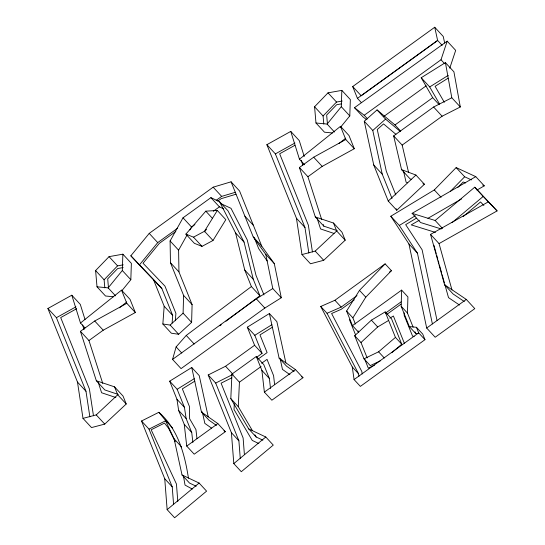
<?xml version="1.0" encoding="UTF-8"?>
<svg xmlns="http://www.w3.org/2000/svg" width="545" height="545" viewBox="0 0 545 545"><rect width="100%" height="100%" fill="white"/><g stroke="black" fill="none" stroke-linecap="round" stroke-linejoin="round"><path stroke-width="0.82" d="M219.492 201.636L235.549 232.906L244.753 270.041L251.395 286.561L186.247 335.427L176.117 346.913L172.561 359.407L181.063 368.611L264.843 308.054L281.288 297.754L274.305 263.616L261.757 246.17L239.589 191.022L231.08 181.819L213.163 187.18L149.221 233.396L130.848 255.796L153.363 279.326L164.181 306.236L162.853 324.002L171.355 333.206L178.644 334.269L191.608 322.374L183.1 313.171L183.597 295.397L170.456 262.71L170.095 240.965L183.018 217.809L210.901 197.658L219.492 201.636L227.994 210.84L244.058 242.109L253.262 279.244L259.897 295.765L225.971 321.216M191.608 322.374L192.099 304.601L178.958 271.914L170.456 262.71M417.995 333.615L415.624 333.37L409.329 326.564L401.175 306.283L401.617 290.11L352.465 325.637L358.76 332.45L358.14 330.917M404.22 312.823L404.158 315.228L412.592 336.204L414.173 336.367M413.117 327.129L407.469 313.089L407.912 296.923L401.617 290.11M97.01 286.799L108.155 287.876L122.318 270.518L122.87 254.181L109.048 256.654L95.607 270.565L97.01 286.799L105.512 296.003L113.476 296.773M121.91 290.649L130.827 279.721L131.372 263.385L122.87 254.181M315.977 122.993L327.123 124.069L341.293 106.711L341.838 90.375L328.015 92.848L314.574 106.766L315.977 122.993L324.486 132.197L332.443 132.966M340.353 127.489L349.795 115.915L350.346 99.578L341.838 90.375M262.867 440.176L256.191 437.015L248.704 428.915L230.808 398.599L231.938 374.081L256.293 356.484L263.773 364.585L269.373 378.503L270.518 388.524M234.296 403.756L234.03 409.533L252.274 440.442L258.861 443.562M252.355 430.523L238.294 406.699L239.425 382.181L231.938 374.081M172.118 323.056L172.683 315.439L161.865 288.53L153.363 279.326M175.347 320.746L175.899 313.341L164.965 286.139L143.035 263.221L159.317 243.37L175.81 231.448M447.179 41.168L354.488 107.678L364.23 115.254L441 59.766L447.179 41.168L455.681 50.372L449.761 68.193M178.958 271.914L178.597 250.169L187.085 234.97M189.912 229.908L191.527 227.013L194.926 224.554M185.879 234.125L193.495 237.164L204.491 231.271L217.319 210.459L225.821 219.669L213 240.474L202.004 246.367L194.381 243.329L185.879 234.125L205.799 211.167L217.319 210.459M352.465 325.637L346.6 311.045L359.489 290.362L385.131 263.875L391.426 270.688L365.784 297.175L352.894 317.858L355.367 324.002M161.865 288.53L139.357 264.999L157.723 242.6L177.663 228.191M204.341 231.85L206.555 229.302M104.81 287.889L104.109 279.769L117.556 265.858L123.245 264.843M323.784 124.083L323.083 115.969L336.524 102.051L342.212 101.036M432.383 323.928L417.443 253.18L408.941 243.976L390.806 216.242L434.29 189.939L456.151 167.581L475.771 176.648L484.28 185.852L476.964 190.069M450.477 191.288L464.66 176.784L471.452 179.918M457.882 187.398L463.195 181.969L465.403 182.984M388.244 201.044L415.917 175.04L424.426 184.244L396.746 210.247L388.244 201.044L373.734 164.951L364.278 121.263L377.051 109.92L394.975 124.962L400.643 131.093M85.02 319.513L80.299 304.41L71.797 295.206L47.905 308.49L77.479 382.059L82.997 418.369L96.227 414.902L117.72 394.784L114.525 386.841L96.336 380.757L80.442 331.326L94.714 321.005L126.822 303.32L135.323 312.523L103.223 330.209L88.944 340.53L102.76 383.476M82.997 418.369L91.505 427.573L104.735 424.105L126.222 403.988L123.027 396.045L114.525 386.841M304.233 156.504L299.266 140.61L290.764 131.406L266.873 144.684L296.446 218.252L301.971 254.563L315.194 251.095L336.687 230.985L333.492 223.034L315.31 216.951L299.409 167.519L313.682 157.198L345.789 139.513L354.298 148.717L322.19 166.402L307.918 176.723L321.727 219.676M301.971 254.563L310.473 263.766L323.703 260.299L345.196 240.188L342.001 232.238L333.492 223.034M380.499 360.729L370.28 365.634L363.985 358.821L354.693 335.72L371.397 320.153L385.199 311.91L391.494 318.716L401.74 344.195L391.746 352.744M367.18 357.936L360.988 342.526L377.692 326.966L388.592 320.453M162.853 324.002L170.142 325.065L183.1 313.171M392.019 198.475L382.236 174.155L372.78 130.466L385.56 119.123L400.282 131.474M363.985 358.821L378.584 351.811L395.445 337.389L385.199 311.91M475.771 176.648L412.095 213.34L435.155 220.493L474.715 187.214L497.094 210.908L439.045 243.595L451.962 289.913M452.091 222.605L483.224 196.418L497.094 210.908M463.175 216.569L480.54 201.963L483.878 205.451M167.138 509.65L199.102 483.04L206.589 491.14L174.625 517.75L167.138 509.65L164.74 478.755L141.523 421.012L158.881 412.293C177.908 428.929 184.721 454.04 188.441 478.142M233.805 463.604L265.776 436.995L273.263 445.095L241.292 471.704L233.805 463.604L231.407 432.71L208.197 374.967L225.555 366.254L254.583 345.271L247.314 327.198L269.38 313.532L276.867 321.632L285.873 362.888M85.02 327.933L80.483 323.028L121.521 290.138L130.023 299.341L135.323 312.523M304.56 164.74L299.45 159.222L340.489 126.331L348.998 135.535L354.298 148.717M119.437 307.83L126.713 301.991M339.065 143.492L345.687 138.185M219.86 325.794L221.222 324.779M358.93 376.329L358.576 373.816L352.281 367.003L320.739 306.474L334.903 300.275L385.131 263.875M320.739 306.474L327.034 313.286L341.197 307.087L357.023 295.615M389.362 272.187L391.426 270.688M354.27 299.845L341.197 309.315L331.605 313.518L361.846 371.54L362.187 373.952M361.403 102.651L357.431 98.359L352.69 86.553L434.733 27.25L443.242 36.454L444.679 43.035M216.167 200.356L221.672 196.384L235.515 192.242M357.431 98.359L437.608 40.405L434.733 27.25M437.036 40.936L361.192 95.757L352.69 86.553M217.734 201.146L221.168 198.666L235.951 194.238M213.286 211.283L219.403 206.862L223.702 208.851M383.7 116.535L426.197 85.817M394.975 124.962L432.703 97.691L438.943 104.436M411.584 179.421L410.072 178.855L401.57 169.652L393.66 135.896L433.609 107.018L451.805 97.766L445.408 62.62L421.196 77.744L432.703 97.691M408.532 172.268L402.169 145.099L442.111 116.221L460.307 106.97L453.917 71.824L445.408 62.62M172.561 359.407L256.334 298.851L272.779 288.55L265.803 254.413L253.248 236.966L231.08 181.819M256.668 357.275L262.063 353.371L254.801 335.298L247.314 327.198M258.303 358.957L267.111 352.595L259.992 334.889L272.459 327.17M261.627 363.263L267.036 359.359L273.59 375.662L274.619 384.688M239.425 382.181L261.069 366.54M186.731 446.089L217.857 423.588L225.344 431.688L194.218 454.189L186.731 446.089L184.251 424.378L178.651 410.453L176.941 399.24L169.679 381.173L191.738 367.507L199.225 375.607L208.231 416.864M264.373 392.121L295.499 369.619L302.986 377.719L271.853 400.214L264.373 392.121L261.886 370.402L256.293 356.484M385.383 313.205L401.086 301.855M387.277 314.07L401.079 304.096M416.441 327.293L422.736 334.105L424.977 339.678L360.368 386.385L354.073 379.572L418.689 332.872L416.441 327.293L409.329 326.564M426.687 328.042L466.288 299.423L474.79 308.627L435.189 337.246L426.687 328.042L408.941 243.976M421.196 77.744L429.705 86.948L448.215 75.38M448.065 78.221L435.094 86.321L444.311 102.303M254.801 335.298L271.88 324.718M169.679 381.173L177.159 389.273L194.245 378.693M194.824 381.139L182.357 388.864L189.469 406.563L189.626 418.703L195.948 429.63L196.983 438.664M390.806 216.242L399.308 225.446L415.256 215.8M416.407 218.164L405.678 224.649L422.116 249.801L437.015 320.371M389.845 318.144L393.395 316.018L404.465 343.554M419.282 220.248L411.223 224.887L435.482 232.415M427.92 218.327L461.588 198.925M464.292 301.535L453.093 293.973L444.584 284.769L430.543 234.391L488.593 201.704M266.873 144.684L275.382 153.888L294.927 143.022M294.913 145.304L279.667 153.779L308.354 225.14L312.442 252.001M47.905 308.49L56.407 317.694L75.953 306.828M76.668 308.702L60.699 317.585L89.387 388.939L93.474 415.808M208.197 374.967L215.684 383.067L232.286 374.728M231.72 377.835L221.086 383.176L243.118 437.996L244.405 454.612M141.523 421.012L149.01 429.113L166.368 420.393M374.442 365.218L368.304 368.161L364.557 358.821M341.334 103.884L336.64 104.729L326.666 115.049L327.456 124.226M123.15 267.554L117.672 268.535L107.699 278.856L108.489 288.033M441.28 228.961L420.597 222.544L412.095 213.34M315.31 216.951L323.812 226.155L337.253 230.651M334.037 233.451L320.569 228.948L317.19 218.45M118.285 394.457L104.844 389.961L96.336 380.757M115.86 397.523L101.602 392.754L98.223 382.256M401.57 169.652L415.917 175.04M422.913 183.679L424.426 184.244M407.64 182.752L406.1 182.173L403.443 170.81M482.775 185.15L484.28 185.852M221.093 203.721L231.012 208.319L247.212 239.848L256.007 275.348L263.957 294.913M248.704 428.915L265.776 436.995M158.881 412.293L165.271 420.127L174.127 438.875L182.03 474.961L199.102 483.04M196.2 486.222L189.517 483.061L182.03 474.961M192.276 489.049L185.034 485.07L183.42 475.88M444.584 284.769L466.288 299.423M459.496 305.043L448.508 297.625L444.863 284.545M269.38 313.532L279.108 358.092L295.499 369.619M294.102 371.472L286.595 366.192L279.108 358.092M301.617 376.758L302.986 377.719M289.913 374.653L282.474 369.421L280.144 358.753M191.738 367.507L201.466 412.061L217.857 423.588M216.467 425.447L208.953 420.161L201.466 412.061M223.981 430.727L225.344 431.688M211.596 428.152L204.838 423.397L202.324 411.904M366.24 119.41L362.997 116.882L354.488 107.678M395.915 134.302L383.551 123.919L377.269 129.499L386.323 171.321L395.827 194.967M437.608 40.405L442.145 45.317M441 59.766L444.4 63.445M451.805 97.766L460.307 106.97M433.609 107.018L442.111 116.221M474.715 187.214L483.224 196.418M456.151 167.581L464.66 176.784M377.051 109.92L385.56 119.123M393.66 135.896L402.169 145.099M434.29 189.939L441.096 197.304M364.23 115.254L367.63 118.939M364.278 121.263L372.78 130.466M341.293 106.711L349.795 115.915M328.015 92.848L336.524 102.051M435.155 220.493L442.526 228.471M373.734 164.951L382.236 174.155M314.574 106.766L323.083 115.969M430.543 234.391L439.045 243.595M327.123 124.069L334.494 132.047M313.682 157.198L322.19 166.402M299.409 167.519L307.918 176.723M336.687 230.985L345.196 240.188M401.175 306.283L407.469 313.089M418.689 332.872L424.977 339.678M296.446 218.252L304.955 227.456L308.845 253.037M359.489 290.362L365.784 297.175M395.445 337.389L401.74 344.195M315.194 251.095L323.703 260.299M371.397 320.153L377.692 326.966M346.6 311.045L352.894 317.858M334.903 300.275L341.197 307.087M378.584 351.811L384.307 358.004M244.875 216.127L253.377 225.33M354.693 335.72L360.988 342.526M213.163 187.18L221.672 196.384M253.248 236.966L261.757 246.17M265.803 254.413L274.305 263.616M210.901 197.658L219.403 206.862M235.549 232.906L244.058 242.109M205.799 211.167L212.605 218.531M272.779 288.55L281.288 297.754M244.753 270.041L253.262 279.244M204.491 231.271L213 240.474M251.395 286.561L259.897 295.765M183.018 217.809L191.527 227.013M256.334 298.851L264.843 308.054M193.495 237.164L202.004 246.367M170.095 240.965L178.597 250.169M254.583 345.271L262.063 353.371M149.221 233.396L157.723 242.6M261.886 370.402L269.373 378.503M183.597 295.397L192.099 304.601M130.848 255.796L139.357 264.999M225.555 366.254L233.042 374.354M164.181 306.236L172.683 315.439M186.247 335.427L194.184 344.018M122.318 270.518L130.827 279.721M109.048 256.654L117.556 265.858M170.142 325.065L178.644 334.269M230.808 398.599L238.294 406.699M176.117 346.913L181.792 353.051M95.607 270.565L104.109 279.769M108.155 287.876L115.526 295.853M231.407 432.71L238.894 440.81L240.256 458.345M176.941 399.24L184.428 407.34L186.138 418.553L191.731 432.478L192.882 442.499M178.651 410.453L186.138 418.553M94.714 321.005L103.223 330.209M184.251 424.378L191.731 432.478M165.271 420.127L172.751 428.227M80.442 331.326L88.944 340.53M174.127 438.875L181.614 446.975M117.72 394.784L126.222 403.988M77.479 382.059L85.981 391.262L89.87 416.843M164.74 478.755L172.227 486.855L173.583 504.391M96.227 414.902L104.735 424.105M267.186 260.973L258.684 248.615L254.297 237.695M399.308 225.446L417.443 253.18M254.91 434.849L256.191 437.015M429.705 86.948L439.57 104.041M327.034 313.286L358.576 373.816M175.252 441.668L168.616 428.35L164.522 423.084L151.163 429.78L176.451 484.035L177.799 501.489M396.12 208.68L396.746 210.247M340.489 126.331L345.789 139.513M414.997 331.81L415.624 333.37M349.372 319.479L355.599 334.971M275.382 153.888L304.955 227.456M215.684 383.067L238.894 440.81M177.159 389.273L184.428 407.34M121.521 290.138L126.822 303.32M149.01 429.113L172.227 486.855M56.407 317.694L85.981 391.262M323.294 224.533L323.812 226.155M301.303 160.319L302.788 165.067M290.764 131.406L299.45 159.222M82.581 324.915L84.066 329.664M71.797 295.206L80.483 323.028M433.922 245.311L436.204 253.486M436.654 255.121L437.798 259.209M438.255 260.837L438.936 263.29M439.393 264.925L441.668 273.099M442.124 274.734L444.407 282.909M352.281 367.003L354.073 379.572"/></g></svg>
